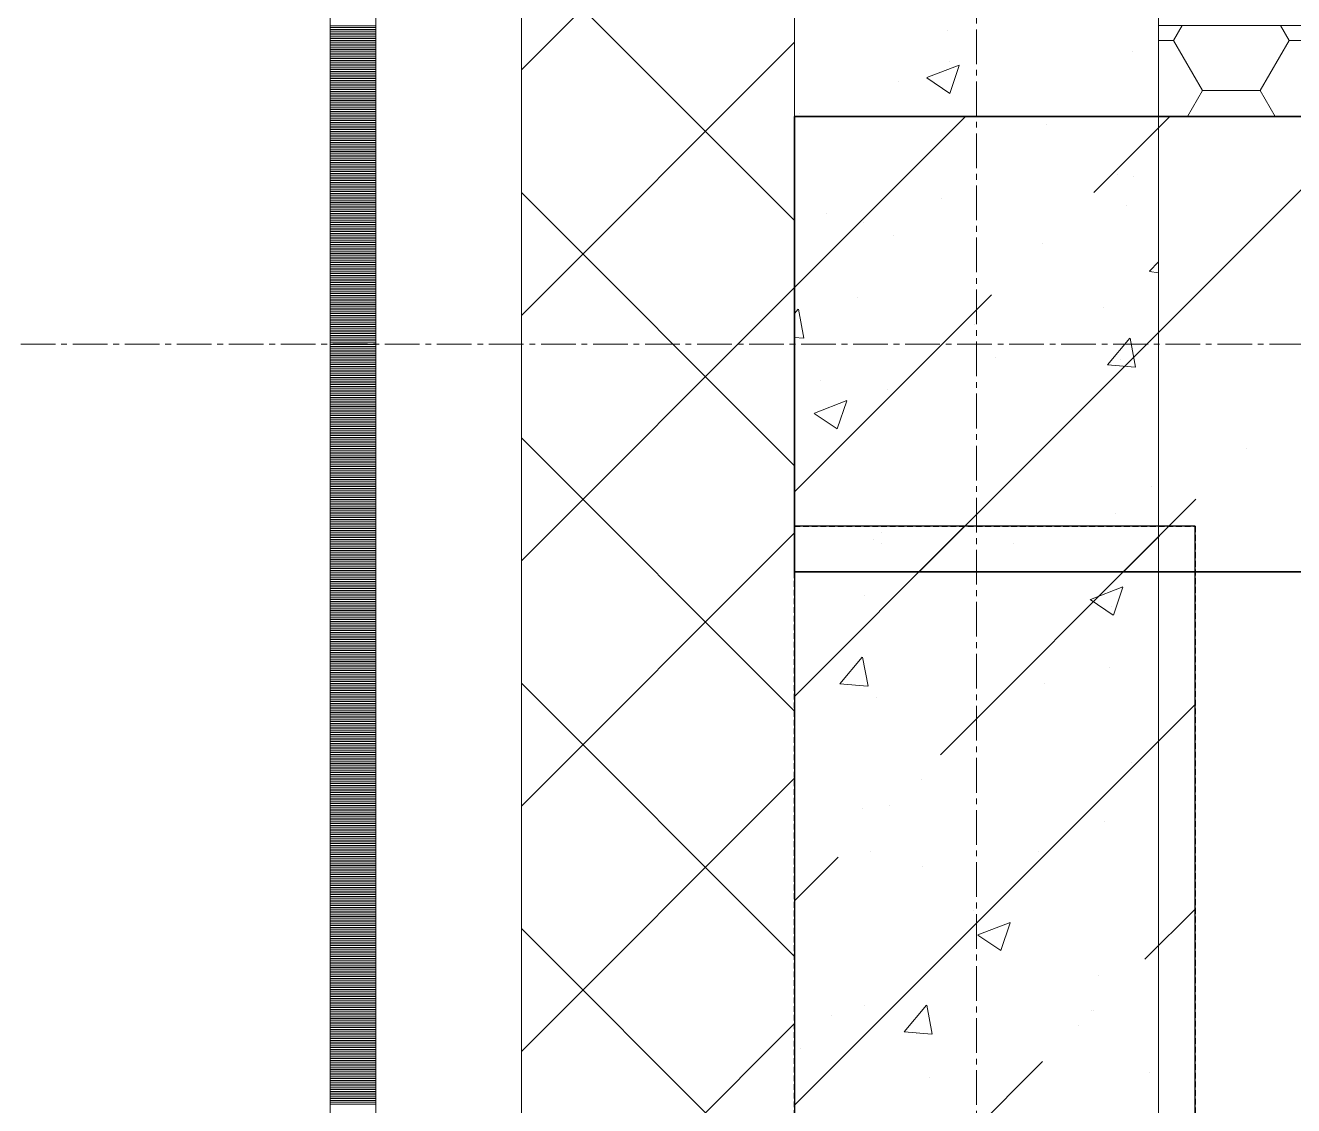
# Model space of a CAD drawing. Header units: millimetres. Extents: x 538266 to 1167394, y 114608 to 637157.
# Drawn here: x 828715 to 829412, y 185895 to 186488 of the extents above; entities that cross this region are included whole.
import ezdxf
from ezdxf.enums import TextEntityAlignment as Align

# ---------------------------------------------------------------- set-up
doc = ezdxf.new("R2010")
doc.units = ezdxf.units.MM
for name, pattern in [('CENTER2', [28.575, 19.05, -3.175, 3.175, -3.175]), ('DASHED', [19.05, 12.7, -6.35]), ('HIDDEN2', [4.7625, 3.175, -1.5875])]:
    doc.linetypes.add(name, pattern=pattern)
doc.layers.get('Defpoints').update_dxf_attribs({"color": 140})
doc.layers.add('АР_Делит', color=120, linetype='Continuous', lineweight=0, plot=False)
for name, color, linetype, lineweight in [('АР_Колонны', 70, 'Continuous', 30), ('АР_Стены ЖБ', 7, 'Continuous', 35), ('АР_Стены ПЕНОблок', 52, 'Continuous', 20), ('АР_Стены_дефшов', 4, 'Continuous', 0), ('АР_Тонкая', 254, 'Continuous', 5), ('АР_Утеплитель', 31, 'Continuous', 0), ('АР_Штриховка', 8, 'Continuous', 0)]:
    doc.layers.add(name, color=color, linetype=linetype, lineweight=lineweight)
doc.layers.add('РД_Оси_100', color=7, linetype='Continuous', lineweight=0, true_color=0x525252)
doc.layers.add('ФВ-5', color=7, linetype='Continuous')
doc.styles.add('style1', font='ARIALN.TTF')

# ---------------------------------------------------------------- blocks, each defined once
blk = doc.blocks.new('2_этаж')
at = {"layer": 'АР_Колонны', "color": 18, "linetype": 'HIDDEN2', "lineweight": 25, "true_color": 0x000000}
for p, q in [((672773.57, 186213.25), (672993.57, 186213.25)), ((672773.57, 185313.25), (672773.57, 186213.25)), ((672993.57, 186213.25), (672993.57, 185313.25))]:
    blk.add_line(p, q, dxfattribs=at)
at = {"layer": 'АР_Колонны', "color": 18, "linetype": 'Continuous', "lineweight": 15, "true_color": 0x000000}
for p, q in [((672993.57, 186213.25), (672773.57, 186213.25)), ((672773.57, 186213.25), (672773.57, 185313.25)), ((672993.57, 186213.25), (672773.57, 186213.25)), ((672773.57, 186213.25), (672773.57, 185313.25)), ((672993.57, 185313.25), (672993.57, 186213.25)), ((672993.57, 185313.25), (672993.57, 186213.25))]:
    blk.add_line(p, q, dxfattribs=at)
at = {"layer": 'АР_Стены ЖБ', "color": 18, "linetype": 'Continuous', "lineweight": 35, "true_color": 0x000000}
for p, q in [((685648.57, 186438.25), (672773.57, 186438.25)), ((672773.57, 186438.25), (672773.57, 186188.25)), ((672773.57, 186188.25), (685898.57, 186188.25))]:
    blk.add_line(p, q, dxfattribs=at)
at = {"layer": 'АР_Стены ЖБ', "color": 18, "linetype": 'Continuous', "lineweight": 30, "true_color": 0x000000}
for p, q in [((672993.57, 186213.25), (672773.57, 186213.25)), ((672773.57, 186213.25), (672773.57, 185313.25)), ((672993.57, 185313.25), (672993.57, 186213.25))]:
    blk.add_line(p, q, dxfattribs=at)
at = {"layer": 'АР_Стены ПЕНОблок', "color": 18, "linetype": 'Continuous', "lineweight": 20, "true_color": 0x000000}
for p, q in [((672773.57, 213213.25), (672773.57, 137013.25)), ((672973.57, 137013.25), (672973.57, 213213.25))]:
    blk.add_line(p, q, dxfattribs=at)
at = {"layer": 'АР_Стены_дефшов', "color": 18, "linetype": 'Continuous', "lineweight": 0, "true_color": 0x000000}
for p, q in [((672973.57, 186488.25), (672973.57, 186438.25)), ((685598.57, 186488.25), (672973.57, 186488.25)), ((672973.57, 186438.25), (685648.57, 186438.25))]:
    blk.add_line(p, q, dxfattribs=at)
at = {"layer": 'АР_Тонкая', "color": 18, "linetype": 'Continuous', "lineweight": 5, "true_color": 0x000000}
for p, q in [((672518.57, 213213.25), (672518.57, 137013.25)), ((672543.57, 213213.25), (672543.57, 137013.25)), ((672543.57, 137013.25), (672543.57, 213213.25)), ((672623.57, 137013.25), (672623.57, 213213.25))]:
    blk.add_line(p, q, dxfattribs=at)
at = {"layer": 'АР_Утеплитель', "color": 18, "linetype": 'Continuous', "lineweight": 0, "true_color": 0x000000}
for p, q in [((672623.57, 213213.25), (672623.57, 137013.25)), ((672773.57, 137013.25), (672773.57, 213213.25))]:
    blk.add_line(p, q, dxfattribs=at)
at = {"layer": 'АР_Штриховка', "color": 18, "linetype": 'Continuous', "lineweight": 0, "true_color": 0x000000}
for p, q in [((672623.57, 186463.75), (672773.57, 186613.75)), ((672773.57, 186381.19), (672623.57, 186531.19)), ((672518.57, 186488), (672543.57, 186488)), ((672518.57, 186487), (672543.57, 186487)), ((672518.57, 186486), (672543.57, 186486)), ((672518.57, 186485), (672543.57, 186485)), ((672518.57, 186484), (672543.57, 186484)), ((672857.83, 186485.27), (672857.83, 186485.27)), ((672981.78, 186479.95), (672986.57, 186488.25)), ((673045.28, 186479.95), (673040.49, 186488.25)), ((672518.57, 186483), (672543.57, 186483)), ((672518.57, 186482), (672543.57, 186482)), ((672518.57, 186481), (672543.57, 186481)), ((672518.57, 186480), (672543.57, 186480)), ((672518.57, 186479), (672543.57, 186479)), ((672518.57, 186478), (672543.57, 186478)), ((672518.57, 186477), (672543.57, 186477)), ((672623.57, 186329.05), (672773.57, 186479.05)), ((672973.57, 186479.95), (672981.78, 186479.95)), ((672997.65, 186452.45), (672981.78, 186479.95)), ((673029.4, 186452.45), (673045.28, 186479.95)), ((673045.28, 186479.95), (673077.03, 186479.95)), ((672518.57, 186476), (672543.57, 186476)), ((672518.57, 186475), (672543.57, 186475)), ((672518.57, 186474), (672543.57, 186474)), ((672518.57, 186473), (672543.57, 186473)), ((672518.57, 186472), (672543.57, 186472)), ((672518.57, 186471), (672543.57, 186471)), ((672518.57, 186470), (672543.57, 186470)), ((672959.09, 186473.95), (672959.09, 186473.95)), ((672518.57, 186469), (672543.57, 186469)), ((672518.57, 186468), (672543.57, 186468)), ((672518.57, 186467), (672543.57, 186467)), ((672518.57, 186466), (672543.57, 186466)), ((672518.57, 186465), (672543.57, 186465)), ((672518.57, 186464), (672543.57, 186464)), ((672518.57, 186463), (672543.57, 186463)), ((672846.32, 186459.58), (672864.1, 186466.41)), ((672858.48, 186468.2), (672858.48, 186468.2)), ((672858.9, 186450.9), (672864.05, 186466.25)), ((672518.57, 186462), (672543.57, 186462)), ((672518.57, 186461), (672543.57, 186461)), ((672518.57, 186460), (672543.57, 186460)), ((672518.57, 186459), (672543.57, 186459)), ((672518.57, 186458), (672543.57, 186458)), ((672518.57, 186457), (672543.57, 186457)), ((672518.57, 186456), (672543.57, 186456)), ((672830.79, 186457.69), (672830.79, 186457.69)), ((672846.25, 186459.43), (672858.88, 186450.91)), ((672518.57, 186455), (672543.57, 186455)), ((672518.57, 186454), (672543.57, 186454)), ((672518.57, 186453), (672543.57, 186453)), ((672518.57, 186452), (672543.57, 186452)), ((672518.57, 186451), (672543.57, 186451)), ((672518.57, 186450), (672543.57, 186450)), ((672518.57, 186449), (672543.57, 186449)), ((672989.45, 186438.25), (672997.65, 186452.45)), ((672997.65, 186452.45), (673029.4, 186452.45)), ((673037.6, 186438.25), (673029.4, 186452.45)), ((672518.57, 186448), (672543.57, 186448)), ((672518.57, 186447), (672543.57, 186447)), ((672518.57, 186446), (672543.57, 186446)), ((672518.57, 186445), (672543.57, 186445)), ((672518.57, 186444), (672543.57, 186444)), ((672518.57, 186443), (672543.57, 186443)), ((672518.57, 186442), (672543.57, 186442)), ((672518.57, 186441), (672543.57, 186441)), ((672518.57, 186440), (672543.57, 186440)), ((672518.57, 186439), (672543.57, 186439)), ((672518.57, 186438), (672543.57, 186438)), ((672518.57, 186437), (672543.57, 186437)), ((672518.57, 186436), (672543.57, 186436)), ((672518.57, 186435), (672543.57, 186435)), ((672776.44, 186439.81), (672776.44, 186439.81)), ((672518.57, 186434), (672543.57, 186434)), ((672518.57, 186433), (672543.57, 186433)), ((672518.57, 186432), (672543.57, 186432)), ((672518.57, 186431), (672543.57, 186431)), ((672518.57, 186430), (672543.57, 186430)), ((672518.57, 186429), (672543.57, 186429)), ((672518.57, 186428), (672543.57, 186428)), ((672912.03, 186434.08), (672912.03, 186434.08)), ((672518.57, 186427), (672543.57, 186427)), ((672518.57, 186426), (672543.57, 186426)), ((672518.57, 186425), (672543.57, 186425)), ((672518.57, 186424), (672543.57, 186424)), ((672518.57, 186423), (672543.57, 186423)), ((672518.57, 186422), (672543.57, 186422)), ((672518.57, 186421), (672543.57, 186421)), ((672518.57, 186420), (672543.57, 186420)), ((672518.57, 186419), (672543.57, 186419)), ((672518.57, 186418), (672543.57, 186418)), ((672518.57, 186417), (672543.57, 186417)), ((672518.57, 186416), (672543.57, 186416)), ((672518.57, 186415), (672543.57, 186415)), ((672518.57, 186414), (672543.57, 186414)), ((672518.57, 186413), (672543.57, 186413)), ((672518.57, 186412), (672543.57, 186412)), ((672518.57, 186411), (672543.57, 186411)), ((672518.57, 186410), (672543.57, 186410)), ((672518.57, 186409), (672543.57, 186409)), ((672518.57, 186408), (672543.57, 186408)), ((672518.57, 186407), (672543.57, 186407)), ((672518.57, 186406), (672543.57, 186406)), ((672518.57, 186405), (672543.57, 186405)), ((672518.57, 186404), (672543.57, 186404)), ((672518.57, 186403), (672543.57, 186403)), ((672518.57, 186402), (672543.57, 186402)), ((672518.57, 186401), (672543.57, 186401)), ((672518.57, 186400), (672543.57, 186400)), ((672950.8, 186406.12), (672950.8, 186406.12)), ((672959.68, 186405.19), (672959.68, 186405.19)), ((672518.57, 186399), (672543.57, 186399)), ((672518.57, 186398), (672543.57, 186398)), ((672518.57, 186397), (672543.57, 186397)), ((672518.57, 186396), (672543.57, 186396)), ((672518.57, 186395), (672543.57, 186395)), ((672518.57, 186394), (672543.57, 186394)), ((672518.57, 186393), (672543.57, 186393)), ((672773.57, 186246.48), (672623.57, 186396.48)), ((672854.6, 186393.46), (672854.6, 186393.46)), ((672518.57, 186392), (672543.57, 186392)), ((672518.57, 186391), (672543.57, 186391)), ((672518.57, 186390), (672543.57, 186390)), ((672518.57, 186389), (672543.57, 186389)), ((672518.57, 186388), (672543.57, 186388)), ((672518.57, 186387), (672543.57, 186387)), ((672518.57, 186386), (672543.57, 186386)), ((672956, 186389.39), (672956, 186389.39)), ((672518.57, 186385), (672543.57, 186385)), ((672518.57, 186384), (672543.57, 186384)), ((672518.57, 186383), (672543.57, 186383)), ((672518.57, 186382), (672543.57, 186382)), ((672518.57, 186381), (672543.57, 186381)), ((672518.57, 186380), (672543.57, 186380)), ((672518.57, 186379), (672543.57, 186379)), ((672791.01, 186385.09), (672791.01, 186385.09)), ((672811.55, 186379.76), (672811.55, 186379.76)), ((672518.57, 186378), (672543.57, 186378)), ((672518.57, 186377), (672543.57, 186377)), ((672518.57, 186376), (672543.57, 186376)), ((672518.57, 186375), (672543.57, 186375)), ((672518.57, 186374), (672543.57, 186374)), ((672518.57, 186373), (672543.57, 186373)), ((672518.57, 186372), (672543.57, 186372)), ((672827.7, 186373.13), (672827.7, 186373.13)), ((672518.57, 186371), (672543.57, 186371)), ((672518.57, 186370), (672543.57, 186370)), ((672518.57, 186369), (672543.57, 186369)), ((672518.57, 186368), (672543.57, 186368)), ((672518.57, 186367), (672543.57, 186367)), ((672518.57, 186366), (672543.57, 186366)), ((672518.57, 186365), (672543.57, 186365)), ((672518.57, 186364), (672543.57, 186364)), ((672518.57, 186363), (672543.57, 186363)), ((672518.57, 186362), (672543.57, 186362)), ((672518.57, 186361), (672543.57, 186361)), ((672518.57, 186360), (672543.57, 186360)), ((672518.57, 186359), (672543.57, 186359)), ((672518.57, 186358), (672543.57, 186358)), ((672968.57, 186353.22), (672973.57, 186358.43)), ((672518.57, 186357), (672543.57, 186357)), ((672518.57, 186356), (672543.57, 186356)), ((672518.57, 186355), (672543.57, 186355)), ((672518.57, 186354), (672543.57, 186354)), ((672518.57, 186353), (672543.57, 186353)), ((672518.57, 186352), (672543.57, 186352)), ((672518.57, 186351), (672543.57, 186351)), ((672968.62, 186353.11), (672973.57, 186352.34)), ((672518.57, 186350), (672543.57, 186350)), ((672518.57, 186349), (672543.57, 186349)), ((672518.57, 186348), (672543.57, 186348)), ((672518.57, 186347), (672543.57, 186347)), ((672518.57, 186346), (672543.57, 186346)), ((672518.57, 186345), (672543.57, 186345)), ((672518.57, 186344), (672543.57, 186344)), ((672623.57, 186194.34), (672773.57, 186344.34)), ((672518.57, 186343), (672543.57, 186343)), ((672518.57, 186342), (672543.57, 186342)), ((672518.57, 186341), (672543.57, 186341)), ((672518.57, 186340), (672543.57, 186340)), ((672518.57, 186339), (672543.57, 186339)), ((672518.57, 186338), (672543.57, 186338)), ((672518.57, 186337), (672543.57, 186337)), ((672807.94, 186339.09), (672807.94, 186339.09)), ((672518.57, 186336), (672543.57, 186336)), ((672518.57, 186335), (672543.57, 186335)), ((672518.57, 186334), (672543.57, 186334)), ((672518.57, 186333), (672543.57, 186333)), ((672518.57, 186332), (672543.57, 186332)), ((672518.57, 186331), (672543.57, 186331)), ((672518.57, 186330), (672543.57, 186330)), ((672773.57, 186330.09), (672775.54, 186332.44)), ((672778.72, 186316.56), (672775.79, 186332.48)), ((672943.53, 186333.36), (672943.53, 186333.36)), ((672518.57, 186329), (672543.57, 186329)), ((672518.57, 186328), (672543.57, 186328)), ((672518.57, 186327), (672543.57, 186327)), ((672518.57, 186326), (672543.57, 186326)), ((672518.57, 186325), (672543.57, 186325)), ((672518.57, 186324), (672543.57, 186324)), ((672518.57, 186323), (672543.57, 186323)), ((672872.41, 186323.99), (672872.41, 186323.99)), ((672518.57, 186322), (672543.57, 186322)), ((672518.57, 186321), (672543.57, 186321)), ((672518.57, 186320), (672543.57, 186320)), ((672518.57, 186319), (672543.57, 186319)), ((672518.57, 186318), (672543.57, 186318)), ((672518.57, 186317), (672543.57, 186317)), ((672518.57, 186316), (672543.57, 186316)), ((672773.57, 186316.94), (672778.48, 186316.51)), ((672945.48, 186301.91), (672957.73, 186316.5)), ((672960.91, 186300.62), (672957.97, 186316.54)), ((672518.57, 186315), (672543.57, 186315)), ((672518.57, 186314), (672543.57, 186314)), ((672518.57, 186313), (672543.57, 186313)), ((672518.57, 186312), (672543.57, 186312)), ((672518.57, 186311), (672543.57, 186311)), ((672518.57, 186310), (672543.57, 186310)), ((672518.57, 186309), (672543.57, 186309)), ((672518.57, 186308), (672543.57, 186308)), ((672518.57, 186307), (672543.57, 186307)), ((672518.57, 186306), (672543.57, 186306)), ((672518.57, 186305), (672543.57, 186305)), ((672518.57, 186304), (672543.57, 186304)), ((672518.57, 186303), (672543.57, 186303)), ((672518.57, 186302), (672543.57, 186302)), ((672883.98, 186305.94), (672883.98, 186305.94)), ((672952.91, 186304.84), (672952.91, 186304.84)), ((672518.57, 186301), (672543.57, 186301)), ((672518.57, 186300), (672543.57, 186300)), ((672518.57, 186299), (672543.57, 186299)), ((672518.57, 186298), (672543.57, 186298)), ((672518.57, 186297), (672543.57, 186297)), ((672518.57, 186296), (672543.57, 186296)), ((672945.48, 186301.9), (672960.66, 186300.57)), ((672518.57, 186295), (672543.57, 186295)), ((672518.57, 186294), (672543.57, 186294)), ((672518.57, 186293), (672543.57, 186293)), ((672518.57, 186292), (672543.57, 186292)), ((672518.57, 186291), (672543.57, 186291)), ((672518.57, 186290), (672543.57, 186290)), ((672518.57, 186289), (672543.57, 186289)), ((672787.78, 186293.28), (672787.78, 186293.28)), ((672824.61, 186288.58), (672824.61, 186288.58)), ((672518.57, 186288), (672543.57, 186288)), ((672518.57, 186287), (672543.57, 186287)), ((672518.57, 186286), (672543.57, 186286)), ((672518.57, 186285), (672543.57, 186285)), ((672518.57, 186284), (672543.57, 186284)), ((672518.57, 186283), (672543.57, 186283)), ((672518.57, 186282), (672543.57, 186282)), ((672784.52, 186275.39), (672802.3, 186282.22)), ((672797.1, 186266.71), (672802.25, 186282.06)), ((672518.57, 186281), (672543.57, 186281)), ((672518.57, 186280), (672543.57, 186280)), ((672518.57, 186279), (672543.57, 186279)), ((672518.57, 186278), (672543.57, 186278)), ((672518.57, 186277), (672543.57, 186277)), ((672518.57, 186276), (672543.57, 186276)), ((672518.57, 186275), (672543.57, 186275)), ((672784.45, 186275.24), (672797.08, 186266.72)), ((672518.57, 186274), (672543.57, 186274)), ((672518.57, 186273), (672543.57, 186273)), ((672518.57, 186272), (672543.57, 186272)), ((672518.57, 186271), (672543.57, 186271)), ((672518.57, 186270), (672543.57, 186270)), ((672518.57, 186269), (672543.57, 186269)), ((672518.57, 186268), (672543.57, 186268)), ((672518.57, 186267), (672543.57, 186267)), ((672518.57, 186266), (672543.57, 186266)), ((672518.57, 186265), (672543.57, 186265)), ((672518.57, 186264), (672543.57, 186264)), ((672518.57, 186263), (672543.57, 186263)), ((672518.57, 186262), (672543.57, 186262)), ((672518.57, 186261), (672543.57, 186261)), ((672773.57, 186111.78), (672623.57, 186261.78)), ((672518.57, 186260), (672543.57, 186260)), ((672518.57, 186259), (672543.57, 186259)), ((672518.57, 186258), (672543.57, 186258)), ((672518.57, 186257), (672543.57, 186257)), ((672518.57, 186256), (672543.57, 186256)), ((672518.57, 186255), (672543.57, 186255)), ((672518.57, 186254), (672543.57, 186254)), ((672518.57, 186253), (672543.57, 186253)), ((672518.57, 186252), (672543.57, 186252)), ((672518.57, 186251), (672543.57, 186251)), ((672518.57, 186250), (672543.57, 186250)), ((672518.57, 186249), (672543.57, 186249)), ((672518.57, 186248), (672543.57, 186248)), ((672518.57, 186247), (672543.57, 186247)), ((672518.57, 186246), (672543.57, 186246)), ((672518.57, 186245), (672543.57, 186245)), ((672518.57, 186244), (672543.57, 186244)), ((672518.57, 186243), (672543.57, 186243)), ((672518.57, 186242), (672543.57, 186242)), ((672518.57, 186241), (672543.57, 186241)), ((672518.57, 186240), (672543.57, 186240)), ((672518.57, 186239), (672543.57, 186239)), ((672518.57, 186238), (672543.57, 186238)), ((672518.57, 186237), (672543.57, 186237)), ((672518.57, 186236), (672543.57, 186236)), ((672518.57, 186235), (672543.57, 186235)), ((672518.57, 186234), (672543.57, 186234)), ((672518.57, 186233), (672543.57, 186233)), ((672969.41, 186235.1), (672969.41, 186235.1)), ((672518.57, 186232), (672543.57, 186232)), ((672518.57, 186231), (672543.57, 186231)), ((672518.57, 186230), (672543.57, 186230)), ((672518.57, 186229), (672543.57, 186229)), ((672518.57, 186228), (672543.57, 186228)), ((672518.57, 186227), (672543.57, 186227)), ((672518.57, 186226), (672543.57, 186226)), ((672518.57, 186225), (672543.57, 186225)), ((672518.57, 186224), (672543.57, 186224)), ((672518.57, 186223), (672543.57, 186223)), ((672518.57, 186222), (672543.57, 186222)), ((672518.57, 186221), (672543.57, 186221)), ((672518.57, 186220), (672543.57, 186220)), ((672518.57, 186219), (672543.57, 186219)), ((672949.82, 186220.28), (672949.82, 186220.28)), ((672518.57, 186218), (672543.57, 186218)), ((672518.57, 186217), (672543.57, 186217)), ((672518.57, 186216), (672543.57, 186216)), ((672518.57, 186215), (672543.57, 186215)), ((672518.57, 186214), (672543.57, 186214)), ((672518.57, 186213), (672543.57, 186213)), ((672518.57, 186212), (672543.57, 186212)), ((672518.57, 186211), (672543.57, 186211)), ((672518.57, 186210), (672543.57, 186210)), ((672518.57, 186209), (672543.57, 186209)), ((672518.57, 186208), (672543.57, 186208)), ((672518.57, 186207), (672543.57, 186207)), ((672518.57, 186206), (672543.57, 186206)), ((672518.57, 186205), (672543.57, 186205)), ((672623.57, 186059.64), (672773.57, 186209.64)), ((672817.16, 186205.76), (672817.16, 186205.76)), ((672821.28, 186209.67), (672821.28, 186209.67)), ((672518.57, 186204), (672543.57, 186204)), ((672518.57, 186203), (672543.57, 186203)), ((672518.57, 186202), (672543.57, 186202)), ((672518.57, 186201), (672543.57, 186201)), ((672518.57, 186200), (672543.57, 186200)), ((672518.57, 186199), (672543.57, 186199)), ((672518.57, 186198), (672543.57, 186198)), ((672821.53, 186204.02), (672821.53, 186204.02)), ((672894.07, 186203.56), (672894.07, 186203.56)), ((672518.57, 186197), (672543.57, 186197)), ((672518.57, 186196), (672543.57, 186196)), ((672518.57, 186195), (672543.57, 186195)), ((672518.57, 186194), (672543.57, 186194)), ((672518.57, 186193), (672543.57, 186193)), ((672518.57, 186192), (672543.57, 186192)), ((672518.57, 186191), (672543.57, 186191)), ((672518.57, 186190), (672543.57, 186190)), ((672518.57, 186189), (672543.57, 186189)), ((672518.57, 186188), (672543.57, 186188)), ((672518.57, 186187), (672543.57, 186187)), ((672518.57, 186186), (672543.57, 186186)), ((672518.57, 186185), (672543.57, 186185)), ((672518.57, 186184), (672543.57, 186184)), ((672518.57, 186183), (672543.57, 186183)), ((672518.57, 186182), (672543.57, 186182)), ((672518.57, 186181), (672543.57, 186181)), ((672518.57, 186180), (672543.57, 186180)), ((672518.57, 186179), (672543.57, 186179)), ((672518.57, 186178), (672543.57, 186178)), ((672518.57, 186177), (672543.57, 186177)), ((672936.13, 186173.13), (672953.91, 186179.95)), ((672948.71, 186164.45), (672953.86, 186179.8)), ((672518.57, 186176), (672543.57, 186176)), ((672518.57, 186175), (672543.57, 186175)), ((672518.57, 186174), (672543.57, 186174)), ((672518.57, 186173), (672543.57, 186173)), ((672518.57, 186172), (672543.57, 186172)), ((672518.57, 186171), (672543.57, 186171)), ((672518.57, 186170), (672543.57, 186170)), ((672812.04, 186175.17), (672812.04, 186175.17)), ((672936.06, 186172.98), (672948.7, 186164.45)), ((672518.57, 186169), (672543.57, 186169)), ((672518.57, 186168), (672543.57, 186168)), ((672518.57, 186167), (672543.57, 186167)), ((672518.57, 186166), (672543.57, 186166)), ((672518.57, 186165), (672543.57, 186165)), ((672518.57, 186164), (672543.57, 186164)), ((672518.57, 186163), (672543.57, 186163)), ((672947.63, 186169.45), (672947.63, 186169.45)), ((672518.57, 186162), (672543.57, 186162)), ((672518.57, 186161), (672543.57, 186161)), ((672518.57, 186160), (672543.57, 186160)), ((672518.57, 186159), (672543.57, 186159)), ((672518.57, 186158), (672543.57, 186158)), ((672518.57, 186157), (672543.57, 186157)), ((672518.57, 186156), (672543.57, 186156)), ((672518.57, 186155), (672543.57, 186155)), ((672518.57, 186154), (672543.57, 186154)), ((672518.57, 186153), (672543.57, 186153)), ((672518.57, 186152), (672543.57, 186152)), ((672518.57, 186151), (672543.57, 186151)), ((672518.57, 186150), (672543.57, 186150)), ((672518.57, 186149), (672543.57, 186149)), ((672518.57, 186148), (672543.57, 186148)), ((672518.57, 186147), (672543.57, 186147)), ((672518.57, 186146), (672543.57, 186146)), ((672518.57, 186145), (672543.57, 186145)), ((672518.57, 186144), (672543.57, 186144)), ((672518.57, 186143), (672543.57, 186143)), ((672518.57, 186142), (672543.57, 186142)), ((672518.57, 186141), (672543.57, 186141)), ((672518.57, 186140), (672543.57, 186140)), ((672518.57, 186139), (672543.57, 186139)), ((672518.57, 186138), (672543.57, 186138)), ((672518.57, 186137), (672543.57, 186137)), ((672518.57, 186136), (672543.57, 186136)), ((672518.57, 186135), (672543.57, 186135)), ((672798.54, 186126.79), (672810.79, 186141.38)), ((672813.97, 186125.5), (672811.03, 186141.42)), ((672946.73, 186135.73), (672946.73, 186135.73)), ((672518.57, 186134), (672543.57, 186134)), ((672518.57, 186133), (672543.57, 186133)), ((672518.57, 186132), (672543.57, 186132)), ((672518.57, 186131), (672543.57, 186131)), ((672518.57, 186130), (672543.57, 186130)), ((672518.57, 186129), (672543.57, 186129)), ((672518.57, 186128), (672543.57, 186128)), ((672518.57, 186127), (672543.57, 186127)), ((672518.57, 186126), (672543.57, 186126)), ((672518.57, 186125), (672543.57, 186125)), ((672518.57, 186124), (672543.57, 186124)), ((672518.57, 186123), (672543.57, 186123)), ((672518.57, 186122), (672543.57, 186122)), ((672518.57, 186121), (672543.57, 186121)), ((672773.57, 185977.07), (672623.57, 186127.07)), ((672798.54, 186126.78), (672813.72, 186125.45)), ((672910.75, 186126.7), (672910.75, 186126.7)), ((672518.57, 186120), (672543.57, 186120)), ((672518.57, 186119), (672543.57, 186119)), ((672518.57, 186118), (672543.57, 186118)), ((672518.57, 186117), (672543.57, 186117)), ((672518.57, 186116), (672543.57, 186116)), ((672518.57, 186115), (672543.57, 186115)), ((672518.57, 186114), (672543.57, 186114)), ((672818.44, 186119.47), (672818.44, 186119.47)), ((672518.57, 186113), (672543.57, 186113)), ((672518.57, 186112), (672543.57, 186112)), ((672518.57, 186111), (672543.57, 186111)), ((672518.57, 186110), (672543.57, 186110)), ((672518.57, 186109), (672543.57, 186109)), ((672518.57, 186108), (672543.57, 186108)), ((672518.57, 186107), (672543.57, 186107)), ((672518.57, 186106), (672543.57, 186106)), ((672518.57, 186105), (672543.57, 186105)), ((672518.57, 186104), (672543.57, 186104)), ((672518.57, 186103), (672543.57, 186103)), ((672518.57, 186102), (672543.57, 186102)), ((672518.57, 186101), (672543.57, 186101)), ((672518.57, 186100), (672543.57, 186100)), ((672518.57, 186099), (672543.57, 186099)), ((672518.57, 186098), (672543.57, 186098)), ((672518.57, 186097), (672543.57, 186097)), ((672518.57, 186096), (672543.57, 186096)), ((672518.57, 186095), (672543.57, 186095)), ((672518.57, 186094), (672543.57, 186094)), ((672518.57, 186093), (672543.57, 186093)), ((672518.57, 186092), (672543.57, 186092)), ((672518.57, 186091), (672543.57, 186091)), ((672518.57, 186090), (672543.57, 186090)), ((672518.57, 186089), (672543.57, 186089)), ((672518.57, 186088), (672543.57, 186088)), ((672518.57, 186087), (672543.57, 186087)), ((672518.57, 186086), (672543.57, 186086)), ((672518.57, 186085), (672543.57, 186085)), ((672518.57, 186084), (672543.57, 186084)), ((672518.57, 186083), (672543.57, 186083)), ((672518.57, 186082), (672543.57, 186082)), ((672518.57, 186081), (672543.57, 186081)), ((672518.57, 186080), (672543.57, 186080)), ((672958.93, 186083.55), (672958.93, 186083.55)), ((672518.57, 186079), (672543.57, 186079)), ((672518.57, 186078), (672543.57, 186078)), ((672518.57, 186077), (672543.57, 186077)), ((672518.57, 186076), (672543.57, 186076)), ((672518.57, 186075), (672543.57, 186075)), ((672518.57, 186074), (672543.57, 186074)), ((672518.57, 186073), (672543.57, 186073)), ((672623.57, 185924.94), (672773.57, 186074.94)), ((672843.54, 186074.45), (672843.54, 186074.45)), ((672518.57, 186072), (672543.57, 186072)), ((672518.57, 186071), (672543.57, 186071)), ((672518.57, 186070), (672543.57, 186070)), ((672518.57, 186069), (672543.57, 186069)), ((672518.57, 186068), (672543.57, 186068)), ((672518.57, 186067), (672543.57, 186067)), ((672518.57, 186066), (672543.57, 186066)), ((672518.57, 186065), (672543.57, 186065)), ((672518.57, 186064), (672543.57, 186064)), ((672518.57, 186063), (672543.57, 186063)), ((672518.57, 186062), (672543.57, 186062)), ((672518.57, 186061), (672543.57, 186061)), ((672518.57, 186060), (672543.57, 186060)), ((672518.57, 186059), (672543.57, 186059)), ((672518.57, 186058), (672543.57, 186058)), ((672518.57, 186057), (672543.57, 186057)), ((672518.57, 186056), (672543.57, 186056)), ((672518.57, 186055), (672543.57, 186055)), ((672518.57, 186054), (672543.57, 186054)), ((672518.57, 186053), (672543.57, 186053)), ((672518.57, 186052), (672543.57, 186052)), ((672810.8, 186058.12), (672810.8, 186058.12)), ((672518.57, 186051), (672543.57, 186051)), ((672518.57, 186050), (672543.57, 186050)), ((672518.57, 186049), (672543.57, 186049)), ((672518.57, 186048), (672543.57, 186048)), ((672518.57, 186047), (672543.57, 186047)), ((672518.57, 186046), (672543.57, 186046)), ((672518.57, 186045), (672543.57, 186045)), ((672943.65, 186051.17), (672943.65, 186051.17)), ((672518.57, 186044), (672543.57, 186044)), ((672518.57, 186043), (672543.57, 186043)), ((672518.57, 186042), (672543.57, 186042)), ((672518.57, 186041), (672543.57, 186041)), ((672518.57, 186040), (672543.57, 186040)), ((672518.57, 186039), (672543.57, 186039)), ((672518.57, 186038), (672543.57, 186038)), ((672518.57, 186037), (672543.57, 186037)), ((672518.57, 186036), (672543.57, 186036)), ((672518.57, 186035), (672543.57, 186035)), ((672518.57, 186034), (672543.57, 186034)), ((672518.57, 186033), (672543.57, 186033)), ((672518.57, 186032), (672543.57, 186032)), ((672518.57, 186031), (672543.57, 186031)), ((672815.35, 186034.91), (672815.35, 186034.91)), ((672907.52, 186034.89), (672907.52, 186034.89)), ((672518.57, 186030), (672543.57, 186030)), ((672518.57, 186029), (672543.57, 186029)), ((672518.57, 186028), (672543.57, 186028)), ((672518.57, 186027), (672543.57, 186027)), ((672518.57, 186026), (672543.57, 186026)), ((672518.57, 186025), (672543.57, 186025)), ((672518.57, 186024), (672543.57, 186024)), ((672843.93, 186026.52), (672843.93, 186026.52)), ((672518.57, 186023), (672543.57, 186023)), ((672518.57, 186022), (672543.57, 186022)), ((672518.57, 186021), (672543.57, 186021)), ((672518.57, 186020), (672543.57, 186020)), ((672518.57, 186019), (672543.57, 186019)), ((672518.57, 186018), (672543.57, 186018)), ((672518.57, 186017), (672543.57, 186017)), ((672518.57, 186016), (672543.57, 186016)), ((672518.57, 186015), (672543.57, 186015)), ((672518.57, 186014), (672543.57, 186014)), ((672518.57, 186013), (672543.57, 186013)), ((672518.57, 186012), (672543.57, 186012)), ((672518.57, 186011), (672543.57, 186011)), ((672518.57, 186010), (672543.57, 186010)), ((672518.57, 186009), (672543.57, 186009)), ((672518.57, 186008), (672543.57, 186008)), ((672518.57, 186007), (672543.57, 186007)), ((672518.57, 186006), (672543.57, 186006)), ((672518.57, 186005), (672543.57, 186005)), ((672518.57, 186004), (672543.57, 186004)), ((672518.57, 186003), (672543.57, 186003)), ((672518.57, 186002), (672543.57, 186002)), ((672518.57, 186001), (672543.57, 186001)), ((672518.57, 186000), (672543.57, 186000)), ((672518.57, 185999), (672543.57, 185999)), ((672518.57, 185998), (672543.57, 185998)), ((672518.57, 185997), (672543.57, 185997)), ((672518.57, 185996), (672543.57, 185996)), ((672871.66, 186002.35), (672871.66, 186002.35)), ((672874.33, 185988.94), (672892.11, 185995.77)), ((672886.91, 185980.26), (672892.06, 185995.61)), ((672518.57, 185995), (672543.57, 185995)), ((672518.57, 185994), (672543.57, 185994)), ((672518.57, 185993), (672543.57, 185993)), ((672518.57, 185992), (672543.57, 185992)), ((672518.57, 185991), (672543.57, 185991)), ((672518.57, 185990), (672543.57, 185990)), ((672518.57, 185989), (672543.57, 185989)), ((672773.57, 185842.37), (672623.57, 185992.37)), ((672874.26, 185988.79), (672886.89, 185980.27)), ((672518.57, 185988), (672543.57, 185988)), ((672518.57, 185987), (672543.57, 185987)), ((672518.57, 185986), (672543.57, 185986)), ((672518.57, 185985), (672543.57, 185985)), ((672518.57, 185984), (672543.57, 185984)), ((672518.57, 185983), (672543.57, 185983)), ((672518.57, 185982), (672543.57, 185982)), ((672518.57, 185981), (672543.57, 185981)), ((672518.57, 185980), (672543.57, 185980)), ((672518.57, 185979), (672543.57, 185979)), ((672518.57, 185978), (672543.57, 185978)), ((672518.57, 185977), (672543.57, 185977)), ((672518.57, 185976), (672543.57, 185976)), ((672518.57, 185975), (672543.57, 185975)), ((672518.57, 185974), (672543.57, 185974)), ((672518.57, 185973), (672543.57, 185973)), ((672518.57, 185972), (672543.57, 185972)), ((672518.57, 185971), (672543.57, 185971)), ((672518.57, 185970), (672543.57, 185970)), ((672518.57, 185969), (672543.57, 185969)), ((672518.57, 185968), (672543.57, 185968)), ((672518.57, 185967), (672543.57, 185967)), ((672518.57, 185966), (672543.57, 185966)), ((672518.57, 185965), (672543.57, 185965)), ((672518.57, 185964), (672543.57, 185964)), ((672518.57, 185963), (672543.57, 185963)), ((672518.57, 185962), (672543.57, 185962)), ((672518.57, 185961), (672543.57, 185961)), ((672940.56, 185966.62), (672940.56, 185966.62)), ((672518.57, 185960), (672543.57, 185960)), ((672518.57, 185959), (672543.57, 185959)), ((672518.57, 185958), (672543.57, 185958)), ((672518.57, 185957), (672543.57, 185957)), ((672518.57, 185956), (672543.57, 185956)), ((672518.57, 185955), (672543.57, 185955)), ((672518.57, 185954), (672543.57, 185954)), ((672518.57, 185953), (672543.57, 185953)), ((672518.57, 185952), (672543.57, 185952)), ((672518.57, 185951), (672543.57, 185951)), ((672518.57, 185950), (672543.57, 185950)), ((672518.57, 185949), (672543.57, 185949)), ((672518.57, 185948), (672543.57, 185948)), ((672518.57, 185947), (672543.57, 185947)), ((672812.26, 185950.36), (672812.26, 185950.36)), ((672833.78, 185935.73), (672846.03, 185950.32)), ((672849.21, 185934.44), (672846.27, 185950.36)), ((672936.9, 185947.37), (672936.9, 185947.37)), ((672518.57, 185946), (672543.57, 185946)), ((672518.57, 185945), (672543.57, 185945)), ((672518.57, 185944), (672543.57, 185944)), ((672518.57, 185943), (672543.57, 185943)), ((672518.57, 185942), (672543.57, 185942)), ((672518.57, 185941), (672543.57, 185941)), ((672518.57, 185940), (672543.57, 185940)), ((672623.57, 185790.23), (672773.57, 185940.23)), ((672794.08, 185944.66), (672794.08, 185944.66)), ((672518.57, 185939), (672543.57, 185939)), ((672518.57, 185938), (672543.57, 185938)), ((672518.57, 185937), (672543.57, 185937)), ((672518.57, 185936), (672543.57, 185936)), ((672518.57, 185935), (672543.57, 185935)), ((672518.57, 185934), (672543.57, 185934)), ((672518.57, 185933), (672543.57, 185933)), ((672833.78, 185935.73), (672848.97, 185934.4)), ((672840.7, 185934.71), (672840.7, 185934.71)), ((672929.67, 185938.93), (672929.67, 185938.93)), ((672518.57, 185932), (672543.57, 185932)), ((672518.57, 185931), (672543.57, 185931)), ((672518.57, 185930), (672543.57, 185930)), ((672518.57, 185929), (672543.57, 185929)), ((672518.57, 185928), (672543.57, 185928)), ((672518.57, 185927), (672543.57, 185927)), ((672518.57, 185926), (672543.57, 185926)), ((672777.11, 185926.34), (672777.11, 185926.34)), ((672518.57, 185925), (672543.57, 185925)), ((672518.57, 185924), (672543.57, 185924)), ((672518.57, 185923), (672543.57, 185923)), ((672518.57, 185922), (672543.57, 185922)), ((672518.57, 185921), (672543.57, 185921)), ((672518.57, 185920), (672543.57, 185920)), ((672518.57, 185919), (672543.57, 185919)), ((672518.57, 185918), (672543.57, 185918)), ((672518.57, 185917), (672543.57, 185917)), ((672518.57, 185916), (672543.57, 185916)), ((672518.57, 185915), (672543.57, 185915)), ((672518.57, 185914), (672543.57, 185914)), ((672518.57, 185913), (672543.57, 185913)), ((672518.57, 185912), (672543.57, 185912)), ((672968.66, 185913.46), (672968.66, 185913.46)), ((672518.57, 185911), (672543.57, 185911)), ((672518.57, 185910), (672543.57, 185910)), ((672518.57, 185909), (672543.57, 185909)), ((672518.57, 185908), (672543.57, 185908)), ((672518.57, 185907), (672543.57, 185907)), ((672518.57, 185906), (672543.57, 185906)), ((672518.57, 185905), (672543.57, 185905)), ((672847.63, 185910.54), (672847.63, 185910.54)), ((672518.57, 185904), (672543.57, 185904)), ((672518.57, 185903), (672543.57, 185903)), ((672518.57, 185902), (672543.57, 185902)), ((672518.57, 185901), (672543.57, 185901)), ((672518.57, 185900), (672543.57, 185900)), ((672518.57, 185899), (672543.57, 185899)), ((672518.57, 185898), (672543.57, 185898)), ((672518.57, 185897), (672543.57, 185897)), ((672518.57, 185896), (672543.57, 185896))]:
    blk.add_line(p, q, dxfattribs=at)
at = {"layer": 'АР_Штриховка', "color": 18, "linetype": 'Continuous', "lineweight": 5, "true_color": 0x000000}
for p, q in [((672773.57, 186344.34), (672867.47, 186438.25)), ((672841.98, 186188.25), (673091.98, 186438.25)), ((672937.92, 186396.44), (672979.73, 186438.25)), ((672909.86, 186368.38), (672909.86, 186368.38)), ((672773.57, 186232.09), (672881.79, 186340.31)), ((673022.11, 186256.12), (673022.11, 186256.12)), ((672954.23, 186188.25), (672994.05, 186228.06)), ((672773.57, 186119.84), (672866.98, 186213.25)), ((672853.73, 186087.74), (672979.23, 186213.25)), ((672773.57, 185895.33), (672993.57, 186115.33)), ((672825.67, 186059.68), (672825.67, 186059.68)), ((672773.57, 186007.59), (672797.6, 186031.62)), ((672965.98, 185975.49), (672993.57, 186003.08)), ((672937.92, 185947.43), (672937.92, 185947.43)), ((672773.57, 185783.08), (672909.86, 185919.37))]:
    blk.add_line(p, q, dxfattribs=at)
at = {"layer": 'Defpoints', "color": 18, "true_color": 0x000000, "style": 'style1'}
for p in [(677970.57, 219836.39), (678101.19, 211681.39)]:
    blk.add_attdef('АР-ПОМЕЩЕНИЕ:НАИМЕНОВАНИЕ', text='', height=100, dxfattribs=at).set_placement(p, align=Align.MIDDLE)
blk = doc.blocks.new('СОШ_2200_АР_ОСИ_М100_28.05.24')
at = {"layer": 'АР_Делит', "color": 251, "linetype": 'DASHED', "true_color": 0x636466}
blk.add_lwpolyline([(114955, 135155), (114955, -355), (93595.036, -355), (93595.036, 13855), (94145, 13855), (94145, 68320), (66055, 68320), (66055, 13857.73), (83455, 13857.73), (83455, -355), (45245, -355), (45245, 13145), (44695, 13145), (44695, 26755), (45245, 26755), (45245, 68320), (20455, 68320), (20455, 26755), (27955, 26755), (27955, 13145), (-355, 13145), (-355, 100855)], dxfattribs=at)
at = {"layer": 'РД_Оси_100', "color": 251, "linetype": 'CENTER2', "true_color": 0x636466}
blk.add_line((0, -6155), (0, 139938.679), dxfattribs=at)
blk.add_lwpolyline([(29555, 63900), (-5454.958, 63900), (-5954.958, 63750)], dxfattribs=at)

msp = doc.modelspace()

# ---------------------------------------------------------------- hatches: boundary and pattern name
at = {"layer": 'ФВ-5'}
h = msp.add_hatch(dxfattribs=at)
h.set_pattern_fill('ANSI31', color=3, scale=300)
h.paths.add_polyline_path([(836927.83, 185313.25), (836927.83, 185314.25), (836927.83, 185768.25), (836707.83, 185768.25), (836707.83, 186188.25), (829357.83, 186188.25), (829357.83, 185313.25), (829356.47, 182013.25), (829357.83, 182013.25), (829357.83, 181113.25), (829357.35, 180053.85, -0.256444), (829457.56, 179871.33, -0.284268), (829337.83, 179677.76), (829337.83, 179248.73, -0.284268), (829457.56, 179055.17, -0.284268), (829337.83, 178861.61), (829337.83, 177964.89, -0.284268), (829457.56, 177771.33, -0.255743), (829357.83, 177589.11), (829357.83, 177113.25), (832809.72, 177113.25, -0.594367), (833189.79, 177113.25), (834927.83, 177113.25), (834927.83, 177413.25), (835827.83, 177413.25), (835827.83, 177113.25), (835907.83, 177113.25), (835907.83, 177533.25), (836927.83, 177533.25), (836927.83, 177613.25), (836927.83, 181113.25), (836927.83, 182013.25), (836927.83, 182187.09, -0.260437), (836824.88, 182371.33, -0.260437), (836927.83, 182555.57)])
h.paths.add_polyline_path([(832635.67, 182246.87), (832085.67, 182246.87, -1), (832085.67, 182846.87), (832635.67, 182846.87, -1)], flags=16)
h.paths.add_polyline_path([(831759.06, 177835.67), (832772.33, 177835.67), (832772.33, 178295.19), (831759.06, 178295.19)], flags=24)
h.paths.add_polyline_path([(831489.38, 178262.2), (833042.01, 178262.2), (833042.01, 178459.78), (831489.38, 178459.78)], flags=24)
h.paths.add_polyline_path([(831574.94, 181966.69), (833127.57, 181966.69), (833127.57, 182164.27), (831574.94, 182164.27)], flags=24)
h.paths.add_polyline_path([(831769.6, 182278.82), (832951.74, 182278.82), (832951.74, 182814.92), (831769.6, 182814.92)], flags=24)
h.paths.add_polyline_path([(836449.73, 185729.84), (836739.45, 185729.84), (836739.45, 185955.3), (836449.73, 185955.3)], flags=24)

# ---------------------------------------------------------------- block references
msp.add_blockref('2_этаж', (156364.26, 0))
at = {"layer": 'РД_Оси_100'}
msp.add_blockref('СОШ_2200_АР_ОСИ_М100_28.05.24', (829237.83, 122413.25), dxfattribs=at)

doc.saveas('drawing.dxf')
